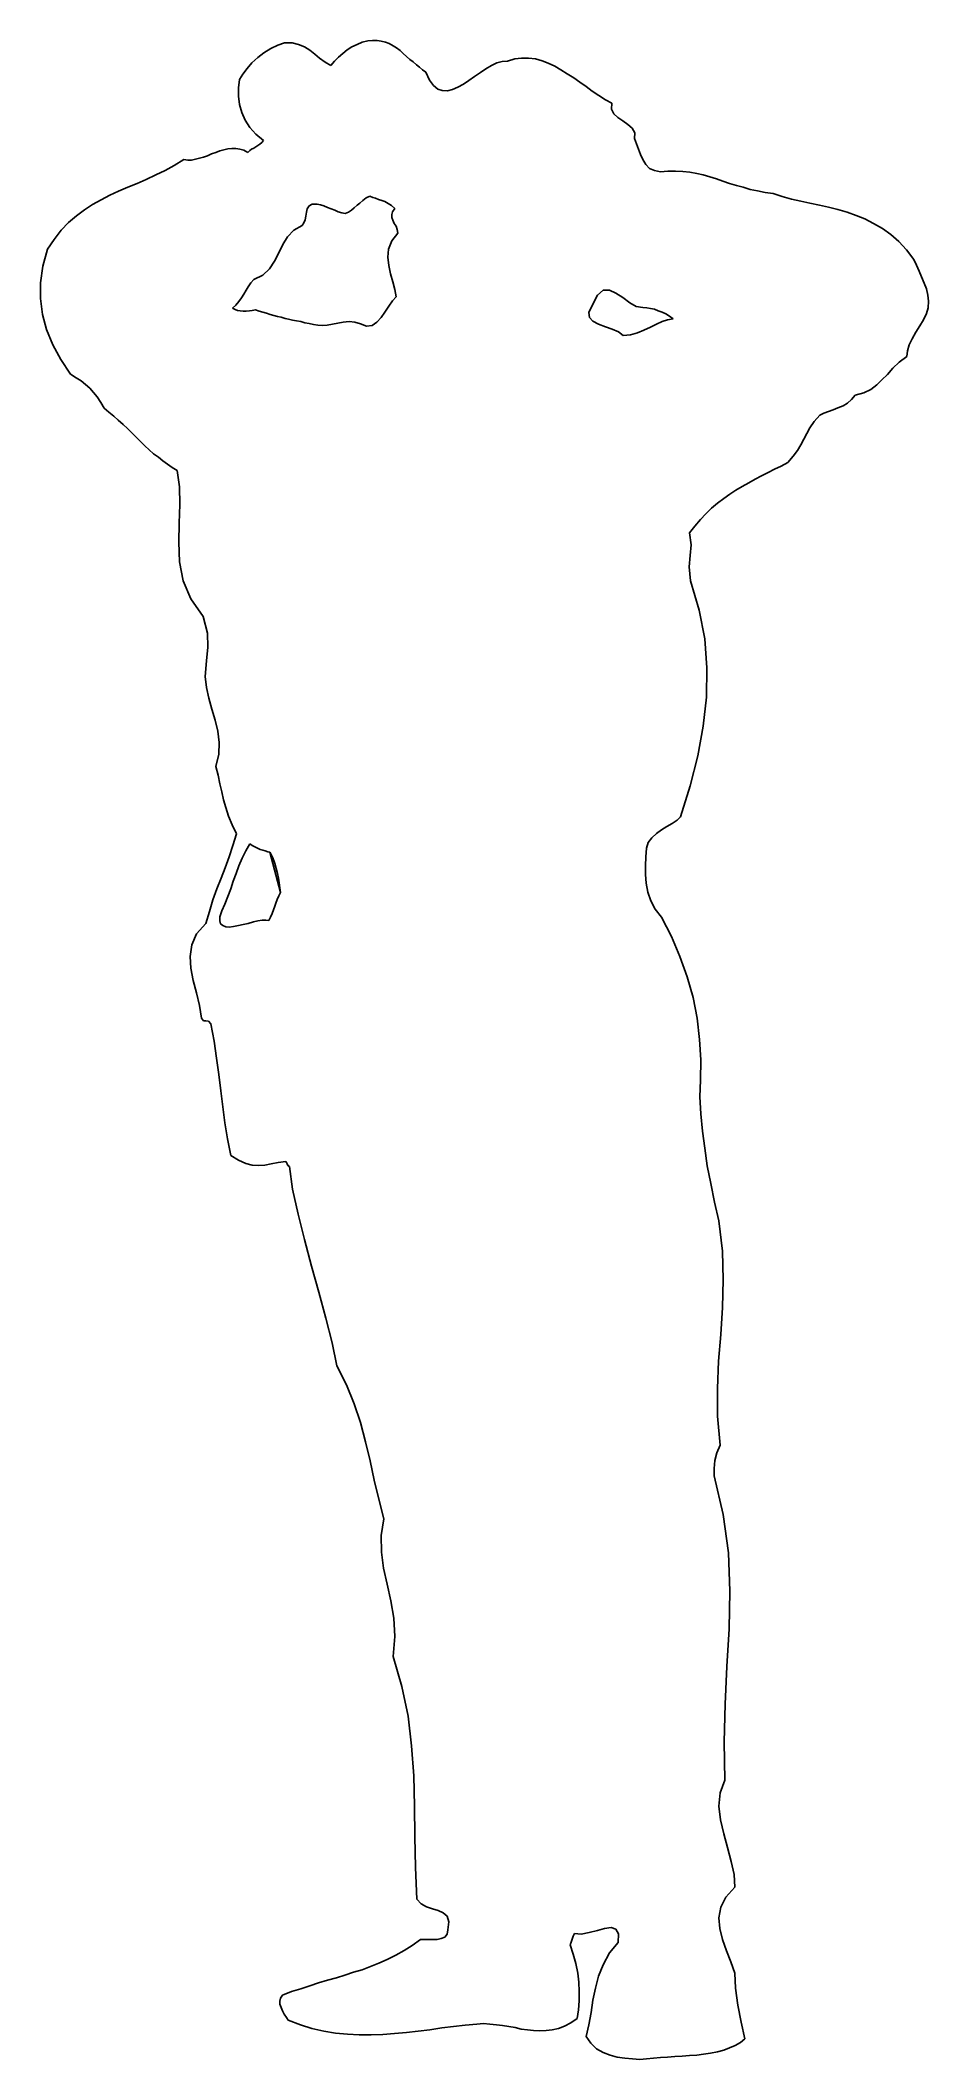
# Model space of a CAD drawing. Header units: millimetres. Extents: x -1624.87 to -1624.07, y 1826.97 to 1828.78.
import ezdxf

# ---------------------------------------------------------------- set-up
doc = ezdxf.new("R2010")
doc.units = ezdxf.units.MM
doc.header["$LTSCALE"] = 10
doc.layers.add('Humanos', color=2, linetype='Continuous')

msp = doc.modelspace()

# ---------------------------------------------------------------- linework, layer by layer
at = {"layer": 'Humanos'}
for p, q in [((-1624.6687, 1828.7655), (-1624.6625, 1828.7694)), ((-1624.6625, 1828.7694), (-1624.6563, 1828.7724)), ((-1624.6563, 1828.7724), (-1624.6501, 1828.7743)), ((-1624.6501, 1828.7743), (-1624.6432, 1828.7743)), ((-1624.6432, 1828.7743), (-1624.6377, 1828.773)), ((-1624.6377, 1828.773), (-1624.6324, 1828.7707)), ((-1624.6324, 1828.7707), (-1624.6275, 1828.7678)), ((-1624.6275, 1828.7678), (-1624.623, 1828.7642)), ((-1624.5978, 1828.7649), (-1624.5939, 1828.7681)), ((-1624.5939, 1828.7681), (-1624.5897, 1828.7707)), ((-1624.5897, 1828.7707), (-1624.5851, 1828.773)), ((-1624.5851, 1828.773), (-1624.5805, 1828.775)), ((-1624.5805, 1828.775), (-1624.5756, 1828.7763)), ((-1624.5756, 1828.7763), (-1624.5714, 1828.7766)), ((-1624.5714, 1828.7766), (-1624.5672, 1828.7766)), ((-1624.5672, 1828.7766), (-1624.5636, 1828.776)), ((-1624.5636, 1828.776), (-1624.5597, 1828.775)), ((-1624.5597, 1828.775), (-1624.5564, 1828.7737)), ((-1624.5564, 1828.7737), (-1624.5528, 1828.7717)), ((-1624.5528, 1828.7717), (-1624.5499, 1828.7698)), ((-1624.5499, 1828.7698), (-1624.5466, 1828.7675)), ((-1624.5466, 1828.7675), (-1624.5437, 1828.7649)), ((-1624.6876, 1828.7463), (-1624.6837, 1828.7515)), ((-1624.6837, 1828.7515), (-1624.6794, 1828.7564)), ((-1624.6794, 1828.7564), (-1624.6742, 1828.7613)), ((-1624.6742, 1828.7613), (-1624.6687, 1828.7655)), ((-1624.623, 1828.7642), (-1624.6187, 1828.7606)), ((-1624.6187, 1828.7606), (-1624.6138, 1828.757)), ((-1624.6138, 1828.757), (-1624.6086, 1828.7541)), ((-1624.6086, 1828.7541), (-1624.6054, 1828.758)), ((-1624.6054, 1828.758), (-1624.6018, 1828.7616)), ((-1624.6018, 1828.7616), (-1624.5978, 1828.7649)), ((-1624.5437, 1828.7649), (-1624.5407, 1828.7622)), ((-1624.5407, 1828.7622), (-1624.5378, 1828.7596)), ((-1624.5378, 1828.7596), (-1624.5349, 1828.7574)), ((-1624.5349, 1828.7574), (-1624.5319, 1828.7547)), ((-1624.5319, 1828.7547), (-1624.5293, 1828.7525)), ((-1624.5293, 1828.7525), (-1624.5264, 1828.7502)), ((-1624.5264, 1828.7502), (-1624.5234, 1828.7482)), ((-1624.4745, 1828.7479), (-1624.4696, 1828.7512)), ((-1624.4696, 1828.7512), (-1624.4647, 1828.7541)), ((-1624.4647, 1828.7541), (-1624.4598, 1828.7564)), ((-1624.4598, 1828.7564), (-1624.4549, 1828.7577)), ((-1624.4549, 1828.7577), (-1624.4503, 1828.758)), ((-1624.4503, 1828.758), (-1624.4438, 1828.76)), ((-1624.4438, 1828.76), (-1624.4376, 1828.7606)), ((-1624.4376, 1828.7606), (-1624.4314, 1828.7606)), ((-1624.4314, 1828.7606), (-1624.4252, 1828.76)), ((-1624.4252, 1828.76), (-1624.4193, 1828.7583)), ((-1624.4193, 1828.7583), (-1624.4138, 1828.7561)), ((-1624.4138, 1828.7561), (-1624.4079, 1828.7534)), ((-1624.4079, 1828.7534), (-1624.4024, 1828.7502)), ((-1624.4024, 1828.7502), (-1624.3968, 1828.7466)), ((-1624.6915, 1828.7339), (-1624.6905, 1828.7414)), ((-1624.6915, 1828.7267), (-1624.6915, 1828.7339)), ((-1624.6905, 1828.7414), (-1624.6876, 1828.7463)), ((-1624.5234, 1828.7482), (-1624.5202, 1828.741)), ((-1624.5202, 1828.741), (-1624.5166, 1828.7361)), ((-1624.5166, 1828.7361), (-1624.5127, 1828.7329)), ((-1624.5127, 1828.7329), (-1624.5087, 1828.7316)), ((-1624.5087, 1828.7316), (-1624.5042, 1828.7312)), ((-1624.5042, 1828.7312), (-1624.4996, 1828.7326)), ((-1624.4996, 1828.7326), (-1624.4947, 1828.7345)), ((-1624.4947, 1828.7345), (-1624.4898, 1828.7374)), ((-1624.4898, 1828.7374), (-1624.4849, 1828.7407)), ((-1624.4849, 1828.7407), (-1624.4797, 1828.7443)), ((-1624.4797, 1828.7443), (-1624.4745, 1828.7479)), ((-1624.3968, 1828.7466), (-1624.3909, 1828.743)), ((-1624.3909, 1828.743), (-1624.3854, 1828.7391)), ((-1624.3854, 1828.7391), (-1624.3798, 1828.7352)), ((-1624.3798, 1828.7352), (-1624.3743, 1828.7309)), ((-1624.6905, 1828.7192), (-1624.6915, 1828.7267)), ((-1624.6886, 1828.712), (-1624.6905, 1828.7192)), ((-1624.3743, 1828.7309), (-1624.3684, 1828.7273)), ((-1624.3684, 1828.7273), (-1624.3625, 1828.7234)), ((-1624.3625, 1828.7234), (-1624.3567, 1828.7202)), ((-1624.3567, 1828.7202), (-1624.357, 1828.7149)), ((-1624.357, 1828.7149), (-1624.355, 1828.7107)), ((-1624.6856, 1828.7051), (-1624.6886, 1828.712)), ((-1624.6814, 1828.6986), (-1624.6856, 1828.7051)), ((-1624.6759, 1828.6924), (-1624.6814, 1828.6986)), ((-1624.355, 1828.7107), (-1624.3514, 1828.7074)), ((-1624.3514, 1828.7074), (-1624.3469, 1828.7045)), ((-1624.3469, 1828.7045), (-1624.3423, 1828.7012)), ((-1624.3423, 1828.7012), (-1624.3384, 1828.698)), ((-1624.3384, 1828.698), (-1624.3361, 1828.6937)), ((-1624.7118, 1828.6761), (-1624.7082, 1828.6774)), ((-1624.7082, 1828.6774), (-1624.7046, 1828.6784)), ((-1624.7046, 1828.6784), (-1624.701, 1828.6793)), ((-1624.701, 1828.6793), (-1624.6974, 1828.6797)), ((-1624.6974, 1828.6797), (-1624.6938, 1828.6797)), ((-1624.6938, 1828.6797), (-1624.6902, 1828.679)), ((-1624.6902, 1828.679), (-1624.6866, 1828.678)), ((-1624.6866, 1828.678), (-1624.683, 1828.6761)), ((-1624.683, 1828.6761), (-1624.6814, 1828.6777)), ((-1624.6814, 1828.6777), (-1624.6798, 1828.679)), ((-1624.6798, 1828.679), (-1624.6778, 1828.68)), ((-1624.6778, 1828.68), (-1624.6759, 1828.681)), ((-1624.669, 1828.6869), (-1624.6759, 1828.6924)), ((-1624.6759, 1828.681), (-1624.6742, 1828.6823)), ((-1624.6742, 1828.6823), (-1624.6723, 1828.6836)), ((-1624.6723, 1828.6836), (-1624.6706, 1828.6849)), ((-1624.6706, 1828.6849), (-1624.669, 1828.6869)), ((-1624.3361, 1828.6937), (-1624.3364, 1828.6885)), ((-1624.3364, 1828.6885), (-1624.3345, 1828.6839)), ((-1624.3345, 1828.6839), (-1624.3328, 1828.679)), ((-1624.3328, 1828.679), (-1624.3309, 1828.6741)), ((-1624.7656, 1828.6559), (-1624.7571, 1828.6598)), ((-1624.7571, 1828.6598), (-1624.749, 1828.6643)), ((-1624.749, 1828.6643), (-1624.7405, 1828.6696)), ((-1624.7405, 1828.6696), (-1624.7369, 1828.6692)), ((-1624.7369, 1828.6692), (-1624.7336, 1828.6692)), ((-1624.7336, 1828.6692), (-1624.73, 1828.6699)), ((-1624.73, 1828.6699), (-1624.7264, 1828.6709)), ((-1624.7264, 1828.6709), (-1624.7229, 1828.6718)), ((-1624.7229, 1828.6718), (-1624.7193, 1828.6731)), ((-1624.7193, 1828.6731), (-1624.7157, 1828.6748)), ((-1624.7157, 1828.6748), (-1624.7118, 1828.6761)), ((-1624.3309, 1828.6741), (-1624.3289, 1828.6696)), ((-1624.3289, 1828.6696), (-1624.3263, 1828.6653)), ((-1624.3263, 1828.6653), (-1624.323, 1828.6617)), ((-1624.323, 1828.6617), (-1624.3185, 1828.6598)), ((-1624.3185, 1828.6598), (-1624.3132, 1828.6588)), ((-1624.3132, 1828.6588), (-1624.3064, 1828.6594)), ((-1624.3064, 1828.6594), (-1624.2995, 1828.6594)), ((-1624.2995, 1828.6594), (-1624.293, 1828.6591)), ((-1624.293, 1828.6591), (-1624.2868, 1828.6585)), ((-1624.8067, 1828.6376), (-1624.7989, 1828.6412)), ((-1624.7989, 1828.6412), (-1624.7907, 1828.6448)), ((-1624.7907, 1828.6448), (-1624.7823, 1828.6483)), ((-1624.7823, 1828.6483), (-1624.7741, 1828.6519)), ((-1624.7741, 1828.6519), (-1624.7656, 1828.6559)), ((-1624.2868, 1828.6585), (-1624.2806, 1828.6572)), ((-1624.2806, 1828.6572), (-1624.2747, 1828.6559)), ((-1624.2747, 1828.6559), (-1624.2689, 1828.6542)), ((-1624.2689, 1828.6542), (-1624.263, 1828.6523)), ((-1624.263, 1828.6523), (-1624.2571, 1828.6503)), ((-1624.2571, 1828.6503), (-1624.2512, 1828.6483)), ((-1624.2512, 1828.6483), (-1624.245, 1828.6464)), ((-1624.245, 1828.6464), (-1624.2388, 1828.6448)), ((-1624.2388, 1828.6448), (-1624.2326, 1828.6428)), ((-1624.2326, 1828.6428), (-1624.2261, 1828.6415)), ((-1624.2261, 1828.6415), (-1624.2192, 1828.6402)), ((-1624.8368, 1828.6193), (-1624.8296, 1828.6245)), ((-1624.8296, 1828.6245), (-1624.8224, 1828.6294)), ((-1624.8224, 1828.6294), (-1624.8146, 1828.6337)), ((-1624.8146, 1828.6337), (-1624.8067, 1828.6376)), ((-1624.6311, 1828.619), (-1624.6305, 1828.6226)), ((-1624.6305, 1828.6226), (-1624.6298, 1828.6255)), ((-1624.6298, 1828.6255), (-1624.6282, 1828.6281)), ((-1624.6282, 1828.6281), (-1624.6253, 1828.6297)), ((-1624.6253, 1828.6297), (-1624.621, 1828.6297)), ((-1624.621, 1828.6297), (-1624.6178, 1828.6291)), ((-1624.6178, 1828.6291), (-1624.6148, 1828.6281)), ((-1624.6148, 1828.6281), (-1624.6115, 1828.6268)), ((-1624.6115, 1828.6268), (-1624.6083, 1828.6255)), ((-1624.6083, 1828.6255), (-1624.605, 1828.6242)), ((-1624.605, 1828.6242), (-1624.6021, 1828.6229)), ((-1624.6021, 1828.6229), (-1624.5988, 1828.6219)), ((-1624.5959, 1828.6212), (-1624.5929, 1828.6226)), ((-1624.5929, 1828.6226), (-1624.59, 1828.6242)), ((-1624.59, 1828.6242), (-1624.5877, 1828.6265)), ((-1624.5877, 1828.6265), (-1624.5851, 1828.6288)), ((-1624.5851, 1828.6288), (-1624.5828, 1828.6307)), ((-1624.5828, 1828.6307), (-1624.5799, 1828.633)), ((-1624.5799, 1828.633), (-1624.577, 1828.6353)), ((-1624.577, 1828.6353), (-1624.5737, 1828.6369)), ((-1624.5737, 1828.6369), (-1624.5711, 1828.6356)), ((-1624.5711, 1828.6356), (-1624.5685, 1828.635)), ((-1624.5685, 1828.635), (-1624.5659, 1828.634)), ((-1624.5659, 1828.634), (-1624.5629, 1828.633)), ((-1624.5629, 1828.633), (-1624.5603, 1828.632)), ((-1624.5603, 1828.632), (-1624.5574, 1828.6304)), ((-1624.5574, 1828.6304), (-1624.5544, 1828.6284)), ((-1624.5544, 1828.6284), (-1624.5512, 1828.6258)), ((-1624.5535, 1828.6229), (-1624.5541, 1828.6203)), ((-1624.5512, 1828.6258), (-1624.5535, 1828.6229)), ((-1624.2192, 1828.6402), (-1624.2121, 1828.6392)), ((-1624.2121, 1828.6392), (-1624.2039, 1828.6366)), ((-1624.2039, 1828.6366), (-1624.1957, 1828.6343)), ((-1624.1957, 1828.6343), (-1624.1873, 1828.6323)), ((-1624.1873, 1828.6323), (-1624.1791, 1828.6307)), ((-1624.1791, 1828.6307), (-1624.1706, 1828.6288)), ((-1624.1706, 1828.6288), (-1624.1624, 1828.6271)), ((-1624.1624, 1828.6271), (-1624.154, 1828.6248)), ((-1624.154, 1828.6248), (-1624.1458, 1828.6226)), ((-1624.1458, 1828.6226), (-1624.1376, 1828.6196)), ((-1624.8567, 1828.5981), (-1624.8505, 1828.6062)), ((-1624.8505, 1828.6062), (-1624.8439, 1828.6131)), ((-1624.8439, 1828.6131), (-1624.8368, 1828.6193)), ((-1624.6475, 1828.6004), (-1624.6419, 1828.6062)), ((-1624.6419, 1828.6062), (-1624.6344, 1828.6105)), ((-1624.6344, 1828.6105), (-1624.6328, 1828.6128)), ((-1624.6328, 1828.6128), (-1624.6318, 1828.6157)), ((-1624.6318, 1828.6157), (-1624.6311, 1828.619)), ((-1624.5988, 1828.6219), (-1624.5959, 1828.6212)), ((-1624.5541, 1828.6203), (-1624.5541, 1828.6177)), ((-1624.5541, 1828.6177), (-1624.5531, 1828.6154)), ((-1624.5531, 1828.6154), (-1624.5518, 1828.6124)), ((-1624.5518, 1828.6124), (-1624.5502, 1828.6098)), ((-1624.5502, 1828.6098), (-1624.5492, 1828.6069)), ((-1624.5492, 1828.6069), (-1624.5486, 1828.6036)), ((-1624.1376, 1828.6196), (-1624.1298, 1828.6164)), ((-1624.1298, 1828.6164), (-1624.122, 1828.6124)), ((-1624.122, 1828.6124), (-1624.1141, 1828.6079)), ((-1624.1141, 1828.6079), (-1624.1066, 1828.6026)), ((-1624.8668, 1828.5742), (-1624.8626, 1828.5893)), ((-1624.8626, 1828.5893), (-1624.8567, 1828.5981)), ((-1624.6553, 1828.586), (-1624.6517, 1828.5935)), ((-1624.6517, 1828.5935), (-1624.6475, 1828.6004)), ((-1624.557, 1828.5893), (-1624.5577, 1828.5821)), ((-1624.5541, 1828.5968), (-1624.557, 1828.5893)), ((-1624.5486, 1828.6036), (-1624.5541, 1828.5968)), ((-1624.1066, 1828.6026), (-1624.0995, 1828.5961)), ((-1624.0995, 1828.5961), (-1624.0926, 1828.5886)), ((-1624.0926, 1828.5886), (-1624.0858, 1828.5801)), ((-1624.8691, 1828.5592), (-1624.8668, 1828.5742)), ((-1624.6696, 1828.5661), (-1624.6638, 1828.5716)), ((-1624.6638, 1828.5716), (-1624.6592, 1828.5785)), ((-1624.6592, 1828.5785), (-1624.6553, 1828.586)), ((-1624.5577, 1828.5821), (-1624.5567, 1828.5746)), ((-1624.5567, 1828.5746), (-1624.5551, 1828.5671)), ((-1624.0858, 1828.5801), (-1624.0835, 1828.5749)), ((-1624.0835, 1828.5749), (-1624.0812, 1828.5697)), ((-1624.0812, 1828.5697), (-1624.0789, 1828.5645)), ((-1624.8691, 1828.5449), (-1624.8691, 1828.5592)), ((-1624.6866, 1828.5488), (-1624.6847, 1828.5524)), ((-1624.6847, 1828.5524), (-1624.6827, 1828.5556)), ((-1624.6827, 1828.5556), (-1624.6804, 1828.5592)), ((-1624.6804, 1828.5592), (-1624.6778, 1828.5622)), ((-1624.6778, 1828.5622), (-1624.6696, 1828.5661)), ((-1624.5551, 1828.5671), (-1624.5531, 1828.5599)), ((-1624.5531, 1828.5599), (-1624.5512, 1828.553)), ((-1624.5512, 1828.553), (-1624.5502, 1828.5465)), ((-1624.3697, 1828.5481), (-1624.3645, 1828.5524)), ((-1624.3645, 1828.5524), (-1624.3589, 1828.5524)), ((-1624.3589, 1828.5524), (-1624.3531, 1828.5498)), ((-1624.0789, 1828.5645), (-1624.0766, 1828.5589)), ((-1624.0766, 1828.5589), (-1624.0747, 1828.5537)), ((-1624.0747, 1828.5537), (-1624.0733, 1828.5481)), ((-1624.8671, 1828.5308), (-1624.8691, 1828.5449)), ((-1624.6967, 1828.5364), (-1624.6938, 1828.539)), ((-1624.6945, 1828.5351), (-1624.6967, 1828.5364)), ((-1624.6922, 1828.5344), (-1624.6945, 1828.5351)), ((-1624.6938, 1828.539), (-1624.6912, 1828.5423)), ((-1624.6899, 1828.5341), (-1624.6922, 1828.5344)), ((-1624.6912, 1828.5423), (-1624.6889, 1828.5455)), ((-1624.6873, 1828.5338), (-1624.6899, 1828.5341)), ((-1624.6889, 1828.5455), (-1624.6866, 1828.5488)), ((-1624.6847, 1828.5338), (-1624.6873, 1828.5338)), ((-1624.6817, 1828.5341), (-1624.6847, 1828.5338)), ((-1624.6791, 1828.5344), (-1624.6817, 1828.5341)), ((-1624.6762, 1828.5348), (-1624.6791, 1828.5344)), ((-1624.6729, 1828.5338), (-1624.6762, 1828.5348)), ((-1624.6696, 1828.5328), (-1624.6729, 1828.5338)), ((-1624.6664, 1828.5318), (-1624.6696, 1828.5328)), ((-1624.5603, 1828.5328), (-1624.5636, 1828.5279)), ((-1624.5567, 1828.5383), (-1624.5603, 1828.5328)), ((-1624.5535, 1828.5429), (-1624.5567, 1828.5383)), ((-1624.5502, 1828.5465), (-1624.5535, 1828.5429)), ((-1624.3772, 1828.5325), (-1624.3743, 1828.5387)), ((-1624.3766, 1828.5279), (-1624.3772, 1828.5325)), ((-1624.3743, 1828.5387), (-1624.3697, 1828.5481)), ((-1624.3531, 1828.5498), (-1624.3469, 1828.5459)), ((-1624.3469, 1828.5459), (-1624.3407, 1828.5413)), ((-1624.3407, 1828.5413), (-1624.3348, 1828.538)), ((-1624.3348, 1828.538), (-1624.3289, 1828.537)), ((-1624.3289, 1828.537), (-1624.3253, 1828.5367)), ((-1624.3253, 1828.5367), (-1624.3221, 1828.5361)), ((-1624.3221, 1828.5361), (-1624.3185, 1828.5354)), ((-1624.3185, 1828.5354), (-1624.3152, 1828.5341)), ((-1624.3152, 1828.5341), (-1624.3116, 1828.5328)), ((-1624.3116, 1828.5328), (-1624.3083, 1828.5312)), ((-1624.073, 1828.5367), (-1624.0747, 1828.5315)), ((-1624.0733, 1828.5481), (-1624.0727, 1828.5426)), ((-1624.0727, 1828.5426), (-1624.073, 1828.5367)), ((-1624.8635, 1828.5171), (-1624.8671, 1828.5308)), ((-1624.858, 1828.5034), (-1624.8635, 1828.5171)), ((-1624.6631, 1828.5308), (-1624.6664, 1828.5318)), ((-1624.6599, 1828.5299), (-1624.6631, 1828.5308)), ((-1624.6566, 1828.5289), (-1624.6599, 1828.5299)), ((-1624.6533, 1828.5282), (-1624.6566, 1828.5289)), ((-1624.6497, 1828.5272), (-1624.6533, 1828.5282)), ((-1624.6465, 1828.5266), (-1624.6497, 1828.5272)), ((-1624.6429, 1828.5256), (-1624.6465, 1828.5266)), ((-1624.6393, 1828.525), (-1624.6429, 1828.5256)), ((-1624.6357, 1828.5243), (-1624.6393, 1828.525)), ((-1624.6321, 1828.5233), (-1624.6357, 1828.5243)), ((-1624.6282, 1828.5227), (-1624.6321, 1828.5233)), ((-1624.6243, 1828.5217), (-1624.6282, 1828.5227)), ((-1624.6204, 1828.521), (-1624.6243, 1828.5217)), ((-1624.6161, 1828.5207), (-1624.6204, 1828.521)), ((-1624.6119, 1828.521), (-1624.6161, 1828.5207)), ((-1624.6073, 1828.522), (-1624.6119, 1828.521)), ((-1624.6024, 1828.523), (-1624.6073, 1828.522)), ((-1624.5975, 1828.5237), (-1624.6024, 1828.523)), ((-1624.5923, 1828.5243), (-1624.5975, 1828.5237)), ((-1624.5871, 1828.5237), (-1624.5923, 1828.5243)), ((-1624.5822, 1828.5224), (-1624.5871, 1828.5237)), ((-1624.5766, 1828.5201), (-1624.5822, 1828.5224)), ((-1624.5717, 1828.5207), (-1624.5766, 1828.5201)), ((-1624.5675, 1828.5237), (-1624.5717, 1828.5207)), ((-1624.5636, 1828.5279), (-1624.5675, 1828.5237)), ((-1624.3736, 1828.5246), (-1624.3766, 1828.5279)), ((-1624.3687, 1828.522), (-1624.3736, 1828.5246)), ((-1624.3625, 1828.5197), (-1624.3687, 1828.522)), ((-1624.3563, 1828.5175), (-1624.3625, 1828.5197)), ((-1624.3508, 1828.5152), (-1624.3563, 1828.5175)), ((-1624.3465, 1828.5119), (-1624.3508, 1828.5152)), ((-1624.3338, 1828.5142), (-1624.34, 1828.5126)), ((-1624.3279, 1828.5165), (-1624.3338, 1828.5142)), ((-1624.3221, 1828.5194), (-1624.3279, 1828.5165)), ((-1624.3168, 1828.522), (-1624.3221, 1828.5194)), ((-1624.3116, 1828.5243), (-1624.3168, 1828.522)), ((-1624.3067, 1828.526), (-1624.3116, 1828.5243)), ((-1624.3083, 1828.5312), (-1624.3051, 1828.5292)), ((-1624.3018, 1828.5269), (-1624.3067, 1828.526)), ((-1624.3051, 1828.5292), (-1624.3018, 1828.5269)), ((-1624.0841, 1828.5149), (-1624.0874, 1828.509)), ((-1624.0805, 1828.5204), (-1624.0841, 1828.5149)), ((-1624.0773, 1828.526), (-1624.0805, 1828.5204)), ((-1624.0747, 1828.5315), (-1624.0773, 1828.526)), ((-1624.8508, 1828.4904), (-1624.858, 1828.5034)), ((-1624.34, 1828.5126), (-1624.3465, 1828.5119)), ((-1624.0916, 1828.4982), (-1624.0923, 1828.493)), ((-1624.09, 1828.5034), (-1624.0916, 1828.4982)), ((-1624.0874, 1828.509), (-1624.09, 1828.5034)), ((-1624.842, 1828.4773), (-1624.8508, 1828.4904)), ((-1624.1047, 1828.4825), (-1624.1096, 1828.477)), ((-1624.0991, 1828.4878), (-1624.1047, 1828.4825)), ((-1624.0923, 1828.493), (-1624.0991, 1828.4878)), ((-1624.8371, 1828.474), (-1624.842, 1828.4773)), ((-1624.8325, 1828.4711), (-1624.8371, 1828.474)), ((-1624.8286, 1828.4679), (-1624.8325, 1828.4711)), ((-1624.8247, 1828.4646), (-1624.8286, 1828.4679)), ((-1624.8214, 1828.4607), (-1624.8247, 1828.4646)), ((-1624.8182, 1828.4568), (-1624.8214, 1828.4607)), ((-1624.1308, 1828.4603), (-1624.1386, 1828.4584)), ((-1624.1246, 1828.4633), (-1624.1308, 1828.4603)), ((-1624.119, 1828.4675), (-1624.1246, 1828.4633)), ((-1624.1145, 1828.4721), (-1624.119, 1828.4675)), ((-1624.1096, 1828.477), (-1624.1145, 1828.4721)), ((-1624.8149, 1828.4518), (-1624.8182, 1828.4568)), ((-1624.812, 1828.4466), (-1624.8149, 1828.4518)), ((-1624.8077, 1828.443), (-1624.812, 1828.4466)), ((-1624.8031, 1828.4395), (-1624.8077, 1828.443)), ((-1624.1667, 1828.4421), (-1624.1703, 1828.4404)), ((-1624.1624, 1828.4437), (-1624.1667, 1828.4421)), ((-1624.1582, 1828.4453), (-1624.1624, 1828.4437)), ((-1624.154, 1828.447), (-1624.1582, 1828.4453)), ((-1624.1494, 1828.4489), (-1624.154, 1828.447)), ((-1624.1455, 1828.4512), (-1624.1494, 1828.4489)), ((-1624.1419, 1828.4545), (-1624.1455, 1828.4512)), ((-1624.1386, 1828.4584), (-1624.1419, 1828.4545)), ((-1624.7992, 1828.4359), (-1624.8031, 1828.4395)), ((-1624.795, 1828.4319), (-1624.7992, 1828.4359)), ((-1624.7911, 1828.4284), (-1624.795, 1828.4319)), ((-1624.7872, 1828.4244), (-1624.7911, 1828.4284)), ((-1624.7832, 1828.4205), (-1624.7872, 1828.4244)), ((-1624.182, 1828.4238), (-1624.1846, 1828.4189)), ((-1624.1791, 1828.429), (-1624.182, 1828.4238)), ((-1624.1752, 1828.4346), (-1624.1791, 1828.429)), ((-1624.1703, 1828.4404), (-1624.1752, 1828.4346)), ((-1624.7793, 1828.4169), (-1624.7832, 1828.4205)), ((-1624.7754, 1828.413), (-1624.7793, 1828.4169)), ((-1624.7715, 1828.4094), (-1624.7754, 1828.413)), ((-1624.7676, 1828.4058), (-1624.7715, 1828.4094)), ((-1624.7633, 1828.4026), (-1624.7676, 1828.4058)), ((-1624.1902, 1828.4088), (-1624.1941, 1828.4036)), ((-1624.1873, 1828.4137), (-1624.1902, 1828.4088)), ((-1624.1846, 1828.4189), (-1624.1873, 1828.4137)), ((-1624.7594, 1828.3993), (-1624.7633, 1828.4026)), ((-1624.7552, 1828.3964), (-1624.7594, 1828.3993)), ((-1624.7509, 1828.3934), (-1624.7552, 1828.3964)), ((-1624.7464, 1828.3908), (-1624.7509, 1828.3934)), ((-1624.7444, 1828.3761), (-1624.7464, 1828.3908)), ((-1624.2166, 1828.3889), (-1624.2225, 1828.3859)), ((-1624.2108, 1828.3918), (-1624.2166, 1828.3889)), ((-1624.2049, 1828.3947), (-1624.2108, 1828.3918)), ((-1624.199, 1828.398), (-1624.2049, 1828.3947)), ((-1624.1941, 1828.4036), (-1624.199, 1828.398)), ((-1624.7441, 1828.3601), (-1624.7444, 1828.3761)), ((-1624.2509, 1828.3696), (-1624.2564, 1828.3657)), ((-1624.2454, 1828.3732), (-1624.2509, 1828.3696)), ((-1624.2398, 1828.3765), (-1624.2454, 1828.3732)), ((-1624.2339, 1828.3797), (-1624.2398, 1828.3765)), ((-1624.2281, 1828.383), (-1624.2339, 1828.3797)), ((-1624.2225, 1828.3859), (-1624.2281, 1828.383)), ((-1624.7447, 1828.3435), (-1624.7441, 1828.3601)), ((-1624.2724, 1828.352), (-1624.2773, 1828.3468)), ((-1624.2672, 1828.3569), (-1624.2724, 1828.352)), ((-1624.262, 1828.3614), (-1624.2672, 1828.3569)), ((-1624.2564, 1828.3657), (-1624.262, 1828.3614)), ((-1624.745, 1828.3265), (-1624.7447, 1828.3435)), ((-1624.2822, 1828.3409), (-1624.2871, 1828.3347)), ((-1624.2871, 1828.3347), (-1624.2855, 1828.3242)), ((-1624.2773, 1828.3468), (-1624.2822, 1828.3409)), ((-1624.7444, 1828.3089), (-1624.745, 1828.3265)), ((-1624.2855, 1828.3242), (-1624.2865, 1828.3144)), ((-1624.7411, 1828.2919), (-1624.7444, 1828.3089)), ((-1624.2865, 1828.3144), (-1624.2875, 1828.3043)), ((-1624.2875, 1828.3043), (-1624.2862, 1828.2919)), ((-1624.7343, 1828.2756), (-1624.7411, 1828.2919)), ((-1624.2862, 1828.2919), (-1624.2783, 1828.2655)), ((-1624.7232, 1828.2599), (-1624.7343, 1828.2756)), ((-1624.2783, 1828.2655), (-1624.2734, 1828.2397)), ((-1624.7193, 1828.2449), (-1624.7232, 1828.2599)), ((-1624.7189, 1828.2322), (-1624.7193, 1828.2449)), ((-1624.7202, 1828.2201), (-1624.7189, 1828.2322)), ((-1624.2734, 1828.2397), (-1624.2715, 1828.2136)), ((-1624.7212, 1828.2058), (-1624.7202, 1828.2201)), ((-1624.2715, 1828.2136), (-1624.2718, 1828.1875)), ((-1624.7202, 1828.196), (-1624.7212, 1828.2058)), ((-1624.718, 1828.1865), (-1624.7202, 1828.196)), ((-1624.7154, 1828.1767), (-1624.718, 1828.1865)), ((-1624.7124, 1828.1669), (-1624.7154, 1828.1767)), ((-1624.2718, 1828.1875), (-1624.2747, 1828.1614)), ((-1624.7101, 1828.1568), (-1624.7124, 1828.1669)), ((-1624.7088, 1828.1467), (-1624.7101, 1828.1568)), ((-1624.2747, 1828.1614), (-1624.2796, 1828.1349)), ((-1624.7118, 1828.1251), (-1624.7091, 1828.1362)), ((-1624.7091, 1828.1362), (-1624.7088, 1828.1467)), ((-1624.2796, 1828.1349), (-1624.2865, 1828.1078)), ((-1624.7098, 1828.1173), (-1624.7118, 1828.1251)), ((-1624.7082, 1828.1098), (-1624.7098, 1828.1173)), ((-1624.7065, 1828.1026), (-1624.7082, 1828.1098)), ((-1624.7049, 1828.0954), (-1624.7065, 1828.1026)), ((-1624.2865, 1828.1078), (-1624.295, 1828.0801)), ((-1624.7029, 1828.0883), (-1624.7049, 1828.0954)), ((-1624.7003, 1828.0807), (-1624.7029, 1828.0883)), ((-1624.6971, 1828.0729), (-1624.7003, 1828.0807)), ((-1624.295, 1828.0801), (-1624.2982, 1828.0772)), ((-1624.6932, 1828.0648), (-1624.6971, 1828.0729)), ((-1624.6964, 1828.0543), (-1624.6932, 1828.0648)), ((-1624.3208, 1828.0612), (-1624.324, 1828.0569)), ((-1624.3168, 1828.0651), (-1624.3208, 1828.0612)), ((-1624.3123, 1828.0683), (-1624.3168, 1828.0651)), ((-1624.3074, 1828.0713), (-1624.3123, 1828.0683)), ((-1624.3025, 1828.0742), (-1624.3074, 1828.0713)), ((-1624.2982, 1828.0772), (-1624.3025, 1828.0742)), ((-1624.7033, 1828.0344), (-1624.6997, 1828.0442)), ((-1624.6997, 1828.0442), (-1624.6964, 1828.0543)), ((-1624.6912, 1828.036), (-1624.6883, 1828.0429)), ((-1624.6883, 1828.0429), (-1624.685, 1828.0494)), ((-1624.685, 1828.0494), (-1624.6814, 1828.0559)), ((-1624.6814, 1828.0559), (-1624.6791, 1828.0543)), ((-1624.6791, 1828.0543), (-1624.6768, 1828.053)), ((-1624.6768, 1828.053), (-1624.6745, 1828.052)), ((-1624.6745, 1828.052), (-1624.6719, 1828.0507)), ((-1624.6719, 1828.0507), (-1624.6696, 1828.0501)), ((-1624.6696, 1828.0501), (-1624.6674, 1828.0494)), ((-1624.6674, 1828.0494), (-1624.6651, 1828.0488)), ((-1624.6651, 1828.0488), (-1624.6635, 1828.0484)), ((-1624.6537, 1828.0122), (-1624.6635, 1828.0484)), ((-1624.6635, 1828.0484), (-1624.6608, 1828.0432)), ((-1624.6635, 1828.0484), (-1624.6608, 1828.0432)), ((-1624.6608, 1828.0432), (-1624.6589, 1828.0383)), ((-1624.6608, 1828.0432), (-1624.6589, 1828.0383)), ((-1624.3263, 1828.0442), (-1624.3266, 1828.036)), ((-1624.3256, 1828.052), (-1624.3263, 1828.0442)), ((-1624.324, 1828.0569), (-1624.3256, 1828.052)), ((-1624.7108, 1828.0155), (-1624.7069, 1828.0249)), ((-1624.7069, 1828.0249), (-1624.7033, 1828.0344)), ((-1624.6961, 1828.0223), (-1624.6935, 1828.0292)), ((-1624.6935, 1828.0292), (-1624.6912, 1828.036)), ((-1624.6589, 1828.0383), (-1624.6576, 1828.0337)), ((-1624.6589, 1828.0383), (-1624.6576, 1828.0337)), ((-1624.6576, 1828.0337), (-1624.6566, 1828.0292)), ((-1624.6576, 1828.0337), (-1624.6566, 1828.0292)), ((-1624.6566, 1828.0292), (-1624.6556, 1828.0249)), ((-1624.6566, 1828.0292), (-1624.6556, 1828.0249)), ((-1624.6556, 1828.0249), (-1624.655, 1828.0207)), ((-1624.6556, 1828.0249), (-1624.655, 1828.0207)), ((-1624.3266, 1828.036), (-1624.3266, 1828.0282)), ((-1624.3266, 1828.0282), (-1624.326, 1828.0204)), ((-1624.7144, 1828.0057), (-1624.7108, 1828.0155)), ((-1624.7036, 1828.0018), (-1624.701, 1828.0086)), ((-1624.701, 1828.0086), (-1624.6984, 1828.0155)), ((-1624.6984, 1828.0155), (-1624.6961, 1828.0223)), ((-1624.6553, 1828.0093), (-1624.6569, 1828.006)), ((-1624.6537, 1828.0122), (-1624.6553, 1828.0093)), ((-1624.655, 1828.0207), (-1624.6543, 1828.0165)), ((-1624.655, 1828.0207), (-1624.6543, 1828.0165)), ((-1624.6543, 1828.0165), (-1624.6537, 1828.0122)), ((-1624.6543, 1828.0165), (-1624.6537, 1828.0122)), ((-1624.326, 1828.0204), (-1624.3243, 1828.0125)), ((-1624.3243, 1828.0125), (-1624.3217, 1828.0047)), ((-1624.7206, 1827.9845), (-1624.7176, 1827.9952)), ((-1624.7176, 1827.9952), (-1624.7144, 1828.0057)), ((-1624.7082, 1827.9903), (-1624.7065, 1827.9956)), ((-1624.7082, 1827.9867), (-1624.7082, 1827.9903)), ((-1624.7065, 1827.9956), (-1624.7036, 1828.0018)), ((-1624.6628, 1827.99), (-1624.6644, 1827.9871)), ((-1624.6612, 1827.9933), (-1624.6628, 1827.99)), ((-1624.6602, 1827.9965), (-1624.6612, 1827.9933)), ((-1624.6589, 1827.9998), (-1624.6602, 1827.9965)), ((-1624.6579, 1828.0027), (-1624.6589, 1827.9998)), ((-1624.6569, 1828.006), (-1624.6579, 1828.0027)), ((-1624.3217, 1828.0047), (-1624.3178, 1827.9972)), ((-1624.3178, 1827.9972), (-1624.3123, 1827.99)), ((-1624.3123, 1827.99), (-1624.3031, 1827.9727)), ((-1624.7333, 1827.9652), (-1624.7291, 1827.975)), ((-1624.7291, 1827.975), (-1624.7206, 1827.9845)), ((-1624.7075, 1827.9841), (-1624.7082, 1827.9867)), ((-1624.7055, 1827.9825), (-1624.7075, 1827.9841)), ((-1624.7029, 1827.9815), (-1624.7055, 1827.9825)), ((-1624.6997, 1827.9812), (-1624.7029, 1827.9815)), ((-1624.6958, 1827.9818), (-1624.6997, 1827.9812)), ((-1624.6915, 1827.9825), (-1624.6958, 1827.9818)), ((-1624.6873, 1827.9835), (-1624.6915, 1827.9825)), ((-1624.6827, 1827.9845), (-1624.6873, 1827.9835)), ((-1624.6781, 1827.9858), (-1624.6827, 1827.9845)), ((-1624.6742, 1827.9867), (-1624.6781, 1827.9858)), ((-1624.6703, 1827.9874), (-1624.6742, 1827.9867)), ((-1624.667, 1827.9874), (-1624.6703, 1827.9874)), ((-1624.6644, 1827.9871), (-1624.667, 1827.9874)), ((-1624.3031, 1827.9727), (-1624.2956, 1827.9548)), ((-1624.7349, 1827.9548), (-1624.7333, 1827.9652)), ((-1624.7343, 1827.9443), (-1624.7349, 1827.9548)), ((-1624.2956, 1827.9548), (-1624.2891, 1827.9365)), ((-1624.732, 1827.9332), (-1624.7343, 1827.9443)), ((-1624.2891, 1827.9365), (-1624.2839, 1827.9179)), ((-1624.7291, 1827.9221), (-1624.732, 1827.9332)), ((-1624.7264, 1827.9107), (-1624.7291, 1827.9221)), ((-1624.2839, 1827.9179), (-1624.2803, 1827.8993)), ((-1624.7245, 1827.8993), (-1624.7264, 1827.9107)), ((-1624.7229, 1827.897), (-1624.7245, 1827.8993)), ((-1624.2803, 1827.8993), (-1624.278, 1827.8803)), ((-1624.7206, 1827.897), (-1624.7229, 1827.897)), ((-1624.7183, 1827.8967), (-1624.7206, 1827.897)), ((-1624.7163, 1827.8944), (-1624.7183, 1827.8967)), ((-1624.7134, 1827.8787), (-1624.7163, 1827.8944)), ((-1624.278, 1827.8803), (-1624.277, 1827.8621)), ((-1624.7111, 1827.8637), (-1624.7134, 1827.8787)), ((-1624.7091, 1827.849), (-1624.7111, 1827.8637)), ((-1624.277, 1827.8621), (-1624.2773, 1827.8438)), ((-1624.7072, 1827.8343), (-1624.7091, 1827.849)), ((-1624.2773, 1827.8438), (-1624.2777, 1827.8288)), ((-1624.7055, 1827.82), (-1624.7072, 1827.8343)), ((-1624.2777, 1827.8288), (-1624.277, 1827.8135)), ((-1624.7036, 1827.8056), (-1624.7055, 1827.82)), ((-1624.277, 1827.8135), (-1624.2754, 1827.7981)), ((-1624.7013, 1827.7913), (-1624.7036, 1827.8056)), ((-1624.6984, 1827.7762), (-1624.7013, 1827.7913)), ((-1624.2754, 1827.7981), (-1624.2734, 1827.7828)), ((-1624.6915, 1827.772), (-1624.6984, 1827.7762)), ((-1624.685, 1827.7691), (-1624.6915, 1827.772)), ((-1624.2734, 1827.7828), (-1624.2711, 1827.7671)), ((-1624.6791, 1827.7677), (-1624.685, 1827.7691)), ((-1624.6736, 1827.7674), (-1624.6791, 1827.7677)), ((-1624.6677, 1827.7677), (-1624.6736, 1827.7674)), ((-1624.6621, 1827.7687), (-1624.6677, 1827.7677)), ((-1624.6559, 1827.77), (-1624.6621, 1827.7687)), ((-1624.6491, 1827.771), (-1624.6559, 1827.77)), ((-1624.6484, 1827.77), (-1624.6491, 1827.771)), ((-1624.6478, 1827.7687), (-1624.6484, 1827.77)), ((-1624.6471, 1827.7674), (-1624.6478, 1827.7687)), ((-1624.6458, 1827.7664), (-1624.6471, 1827.7674)), ((-1624.6429, 1827.7459), (-1624.6458, 1827.7664)), ((-1624.2711, 1827.7671), (-1624.2679, 1827.7511)), ((-1624.638, 1827.7237), (-1624.6429, 1827.7459)), ((-1624.2679, 1827.7511), (-1624.2646, 1827.7345)), ((-1624.6324, 1827.7008), (-1624.638, 1827.7237)), ((-1624.2646, 1827.7345), (-1624.2607, 1827.7175)), ((-1624.2607, 1827.7175), (-1624.2574, 1827.6904)), ((-1624.6259, 1827.677), (-1624.6324, 1827.7008)), ((-1624.2574, 1827.6904), (-1624.2568, 1827.6646)), ((-1624.6194, 1827.6535), (-1624.6259, 1827.677)), ((-1624.2568, 1827.6646), (-1624.2574, 1827.6398)), ((-1624.6132, 1827.6303), (-1624.6194, 1827.6535)), ((-1624.6076, 1827.6081), (-1624.6132, 1827.6303)), ((-1624.2574, 1827.6398), (-1624.2591, 1827.6156)), ((-1624.6034, 1827.5876), (-1624.6076, 1827.6081)), ((-1624.2591, 1827.6156), (-1624.261, 1827.5918)), ((-1624.261, 1827.5918), (-1624.262, 1827.5673)), ((-1624.5946, 1827.5706), (-1624.6034, 1827.5876)), ((-1624.5877, 1827.5536), (-1624.5946, 1827.5706)), ((-1624.262, 1827.5673), (-1624.262, 1827.5425)), ((-1624.5822, 1827.5367), (-1624.5877, 1827.5536)), ((-1624.5776, 1827.5194), (-1624.5822, 1827.5367)), ((-1624.262, 1827.5425), (-1624.2597, 1827.5164)), ((-1624.5734, 1827.5024), (-1624.5776, 1827.5194)), ((-1624.5698, 1827.4851), (-1624.5734, 1827.5024)), ((-1624.2643, 1827.5027), (-1624.2649, 1827.4955)), ((-1624.2627, 1827.5096), (-1624.2643, 1827.5027)), ((-1624.2597, 1827.5164), (-1624.2627, 1827.5096)), ((-1624.5655, 1827.4678), (-1624.5698, 1827.4851)), ((-1624.2649, 1827.4955), (-1624.2649, 1827.489)), ((-1624.2649, 1827.489), (-1624.2568, 1827.4541)), ((-1624.561, 1827.4502), (-1624.5655, 1827.4678)), ((-1624.5636, 1827.4352), (-1624.561, 1827.4502)), ((-1624.2568, 1827.4541), (-1624.2522, 1827.4198)), ((-1624.5633, 1827.4205), (-1624.5636, 1827.4352)), ((-1624.5613, 1827.4061), (-1624.5633, 1827.4205)), ((-1624.2522, 1827.4198), (-1624.2509, 1827.3855)), ((-1624.558, 1827.3917), (-1624.5613, 1827.4061)), ((-1624.5548, 1827.3767), (-1624.558, 1827.3917)), ((-1624.5522, 1827.3611), (-1624.5548, 1827.3767)), ((-1624.2509, 1827.3855), (-1624.2516, 1827.3516)), ((-1624.5512, 1827.3447), (-1624.5522, 1827.3611)), ((-1624.5528, 1827.3268), (-1624.5512, 1827.3447)), ((-1624.2516, 1827.3516), (-1624.2535, 1827.3177)), ((-1624.545, 1827.3), (-1624.5528, 1827.3268)), ((-1624.2535, 1827.3177), (-1624.2552, 1827.284)), ((-1624.5394, 1827.2733), (-1624.545, 1827.3)), ((-1624.2552, 1827.284), (-1624.2561, 1827.2501)), ((-1624.5362, 1827.2465), (-1624.5394, 1827.2733)), ((-1624.5342, 1827.2197), (-1624.5362, 1827.2465)), ((-1624.2561, 1827.2501), (-1624.2555, 1827.2158)), ((-1624.5335, 1827.1926), (-1624.5342, 1827.2197)), ((-1624.2555, 1827.2158), (-1624.2597, 1827.2044)), ((-1624.5332, 1827.1652), (-1624.5335, 1827.1926)), ((-1624.2597, 1827.2044), (-1624.2607, 1827.1926)), ((-1624.2607, 1827.1926), (-1624.2594, 1827.1802)), ((-1624.2594, 1827.1802), (-1624.2564, 1827.1678)), ((-1624.5326, 1827.1375), (-1624.5332, 1827.1652)), ((-1624.2564, 1827.1678), (-1624.2529, 1827.1554)), ((-1624.2529, 1827.1554), (-1624.2496, 1827.143)), ((-1624.5316, 1827.1091), (-1624.5326, 1827.1375)), ((-1624.2496, 1827.143), (-1624.247, 1827.1313)), ((-1624.2463, 1827.1199), (-1624.2545, 1827.111)), ((-1624.247, 1827.1313), (-1624.2463, 1827.1199)), ((-1624.5277, 1827.1048), (-1624.5316, 1827.1091)), ((-1624.5228, 1827.1022), (-1624.5277, 1827.1048)), ((-1624.5175, 1827.1003), (-1624.5228, 1827.1022)), ((-1624.2591, 1827.1019), (-1624.2607, 1827.0924)), ((-1624.2545, 1827.111), (-1624.2591, 1827.1019)), ((-1624.5123, 1827.099), (-1624.5175, 1827.1003)), ((-1624.5078, 1827.0967), (-1624.5123, 1827.099)), ((-1624.5045, 1827.0937), (-1624.5078, 1827.0967)), ((-1624.5029, 1827.0888), (-1624.5045, 1827.0937)), ((-1624.5038, 1827.0817), (-1624.5029, 1827.0888)), ((-1624.3573, 1827.0836), (-1624.3632, 1827.0827)), ((-1624.3531, 1827.0823), (-1624.3573, 1827.0836)), ((-1624.2607, 1827.0924), (-1624.26, 1827.0827)), ((-1624.543, 1827.0631), (-1624.5358, 1827.0676)), ((-1624.5358, 1827.0676), (-1624.5283, 1827.0729)), ((-1624.5283, 1827.0729), (-1624.5251, 1827.0729)), ((-1624.5251, 1827.0729), (-1624.5215, 1827.0729)), ((-1624.5215, 1827.0729), (-1624.5172, 1827.0729)), ((-1624.5172, 1827.0729), (-1624.5133, 1827.0729)), ((-1624.5133, 1827.0729), (-1624.5097, 1827.0738)), ((-1624.5097, 1827.0738), (-1624.5065, 1827.0751)), ((-1624.5065, 1827.0751), (-1624.5045, 1827.0778)), ((-1624.5045, 1827.0778), (-1624.5038, 1827.0817)), ((-1624.3932, 1827.0706), (-1624.3942, 1827.068)), ((-1624.3942, 1827.068), (-1624.3913, 1827.0598)), ((-1624.3922, 1827.0732), (-1624.3932, 1827.0706)), ((-1624.3913, 1827.0758), (-1624.3922, 1827.0732)), ((-1624.3903, 1827.0784), (-1624.3913, 1827.0758)), ((-1624.3841, 1827.0778), (-1624.3903, 1827.0784)), ((-1624.3769, 1827.0791), (-1624.3841, 1827.0778)), ((-1624.3697, 1827.081), (-1624.3769, 1827.0791)), ((-1624.3632, 1827.0827), (-1624.3697, 1827.081)), ((-1624.3589, 1827.0608), (-1624.3511, 1827.0702)), ((-1624.3508, 1827.0781), (-1624.3531, 1827.0823)), ((-1624.3511, 1827.0702), (-1624.3508, 1827.0781)), ((-1624.26, 1827.0827), (-1624.2574, 1827.0729)), ((-1624.2574, 1827.0729), (-1624.2538, 1827.0627)), ((-1624.5805, 1827.0458), (-1624.573, 1827.0487)), ((-1624.573, 1827.0487), (-1624.5655, 1827.0516)), ((-1624.5655, 1827.0516), (-1624.558, 1827.0549)), ((-1624.558, 1827.0549), (-1624.5505, 1827.0588)), ((-1624.5505, 1827.0588), (-1624.543, 1827.0631)), ((-1624.3913, 1827.0598), (-1624.389, 1827.0513)), ((-1624.389, 1827.0513), (-1624.3873, 1827.0428)), ((-1624.3687, 1827.0399), (-1624.3645, 1827.0503)), ((-1624.3645, 1827.0503), (-1624.3589, 1827.0608)), ((-1624.2538, 1827.0627), (-1624.2499, 1827.0529)), ((-1624.2499, 1827.0529), (-1624.2463, 1827.0428)), ((-1624.6439, 1827.0262), (-1624.6357, 1827.0288)), ((-1624.6357, 1827.0288), (-1624.6275, 1827.0314)), ((-1624.6275, 1827.0314), (-1624.6197, 1827.034)), ((-1624.6197, 1827.034), (-1624.6115, 1827.0363)), ((-1624.6115, 1827.0363), (-1624.6037, 1827.0386)), ((-1624.6037, 1827.0386), (-1624.5962, 1827.0409)), ((-1624.5962, 1827.0409), (-1624.5884, 1827.0435)), ((-1624.5884, 1827.0435), (-1624.5805, 1827.0458)), ((-1624.3873, 1827.0428), (-1624.3864, 1827.0347)), ((-1624.3864, 1827.0347), (-1624.386, 1827.0262)), ((-1624.3736, 1827.0184), (-1624.3713, 1827.0291)), ((-1624.3713, 1827.0291), (-1624.3687, 1827.0399)), ((-1624.2463, 1827.0428), (-1624.2457, 1827.0291)), ((-1624.2457, 1827.0291), (-1624.2437, 1827.0141)), ((-1624.6543, 1827.0177), (-1624.6537, 1827.0203)), ((-1624.6543, 1827.0148), (-1624.6543, 1827.0177)), ((-1624.6533, 1827.0118), (-1624.6543, 1827.0148)), ((-1624.6537, 1827.0203), (-1624.652, 1827.0229)), ((-1624.652, 1827.0089), (-1624.6533, 1827.0118)), ((-1624.652, 1827.0229), (-1624.6439, 1827.0262)), ((-1624.386, 1827.018), (-1624.3867, 1827.0099)), ((-1624.386, 1827.0262), (-1624.386, 1827.018)), ((-1624.3753, 1827.0073), (-1624.3736, 1827.0184)), ((-1624.2437, 1827.0141), (-1624.2408, 1826.9988)), ((-1624.6504, 1827.0059), (-1624.652, 1827.0089)), ((-1624.6484, 1827.003), (-1624.6504, 1827.0059)), ((-1624.6468, 1827.0004), (-1624.6484, 1827.003)), ((-1624.636, 1826.9965), (-1624.6468, 1827.0004)), ((-1624.6256, 1826.9932), (-1624.636, 1826.9965)), ((-1624.6148, 1826.9906), (-1624.6256, 1826.9932)), ((-1624.5091, 1826.9936), (-1624.5198, 1826.9919)), ((-1624.4986, 1826.9948), (-1624.5091, 1826.9936)), ((-1624.4882, 1826.9962), (-1624.4986, 1826.9948)), ((-1624.4777, 1826.9971), (-1624.4882, 1826.9962)), ((-1624.4719, 1826.9975), (-1624.4777, 1826.9971)), ((-1624.466, 1826.9971), (-1624.4719, 1826.9975)), ((-1624.4601, 1826.9965), (-1624.466, 1826.9971)), ((-1624.4546, 1826.9958), (-1624.4601, 1826.9965)), ((-1624.449, 1826.9948), (-1624.4546, 1826.9958)), ((-1624.4435, 1826.9939), (-1624.449, 1826.9948)), ((-1624.4379, 1826.9926), (-1624.4435, 1826.9939)), ((-1624.4324, 1826.9919), (-1624.4379, 1826.9926)), ((-1624.4046, 1826.9932), (-1624.4102, 1826.9919)), ((-1624.3991, 1826.9952), (-1624.4046, 1826.9932)), ((-1624.3935, 1826.9981), (-1624.3991, 1826.9952)), ((-1624.3877, 1827.002), (-1624.3935, 1826.9981)), ((-1624.3867, 1827.0099), (-1624.3877, 1827.002)), ((-1624.3798, 1826.986), (-1624.3772, 1826.9965)), ((-1624.3772, 1826.9965), (-1624.3753, 1827.0073)), ((-1624.2408, 1826.9988), (-1624.2375, 1826.9838)), ((-1624.6044, 1826.989), (-1624.6148, 1826.9906)), ((-1624.5936, 1826.988), (-1624.6044, 1826.989)), ((-1624.5832, 1826.9873), (-1624.5936, 1826.988)), ((-1624.5724, 1826.9873), (-1624.5832, 1826.9873)), ((-1624.5619, 1826.9877), (-1624.5724, 1826.9873)), ((-1624.5515, 1826.9886), (-1624.5619, 1826.9877)), ((-1624.5407, 1826.9896), (-1624.5515, 1826.9886)), ((-1624.5303, 1826.9906), (-1624.5407, 1826.9896)), ((-1624.5198, 1826.9919), (-1624.5303, 1826.9906)), ((-1624.4268, 1826.9913), (-1624.4324, 1826.9919)), ((-1624.4213, 1826.9909), (-1624.4268, 1826.9913)), ((-1624.4157, 1826.9913), (-1624.4213, 1826.9909)), ((-1624.4102, 1826.9919), (-1624.4157, 1826.9913)), ((-1624.3756, 1826.9798), (-1624.3798, 1826.986)), ((-1624.3704, 1826.9749), (-1624.3756, 1826.9798)), ((-1624.3645, 1826.9714), (-1624.3704, 1826.9749)), ((-1624.2512, 1826.9756), (-1624.2564, 1826.9736)), ((-1624.246, 1826.9779), (-1624.2512, 1826.9756)), ((-1624.2414, 1826.9805), (-1624.246, 1826.9779)), ((-1624.2375, 1826.9838), (-1624.2414, 1826.9805)), ((-1624.3583, 1826.9691), (-1624.3645, 1826.9714)), ((-1624.3518, 1826.9674), (-1624.3583, 1826.9691)), ((-1624.3449, 1826.9665), (-1624.3518, 1826.9674)), ((-1624.3381, 1826.9658), (-1624.3449, 1826.9665)), ((-1624.3315, 1826.9652), (-1624.3381, 1826.9658)), ((-1624.3256, 1826.9658), (-1624.3315, 1826.9652)), ((-1624.3194, 1826.9665), (-1624.3256, 1826.9658)), ((-1624.3132, 1826.9671), (-1624.3194, 1826.9665)), ((-1624.3067, 1826.9674), (-1624.3132, 1826.9671)), ((-1624.3002, 1826.9678), (-1624.3067, 1826.9674)), ((-1624.2937, 1826.9681), (-1624.3002, 1826.9678)), ((-1624.2871, 1826.9687), (-1624.2937, 1826.9681)), ((-1624.2806, 1826.9691), (-1624.2871, 1826.9687)), ((-1624.2744, 1826.97), (-1624.2806, 1826.9691)), ((-1624.2682, 1826.971), (-1624.2744, 1826.97)), ((-1624.262, 1826.972), (-1624.2682, 1826.971)), ((-1624.2564, 1826.9736), (-1624.262, 1826.972))]:
    msp.add_line(p, q, dxfattribs=at)

doc.saveas('drawing.dxf')
